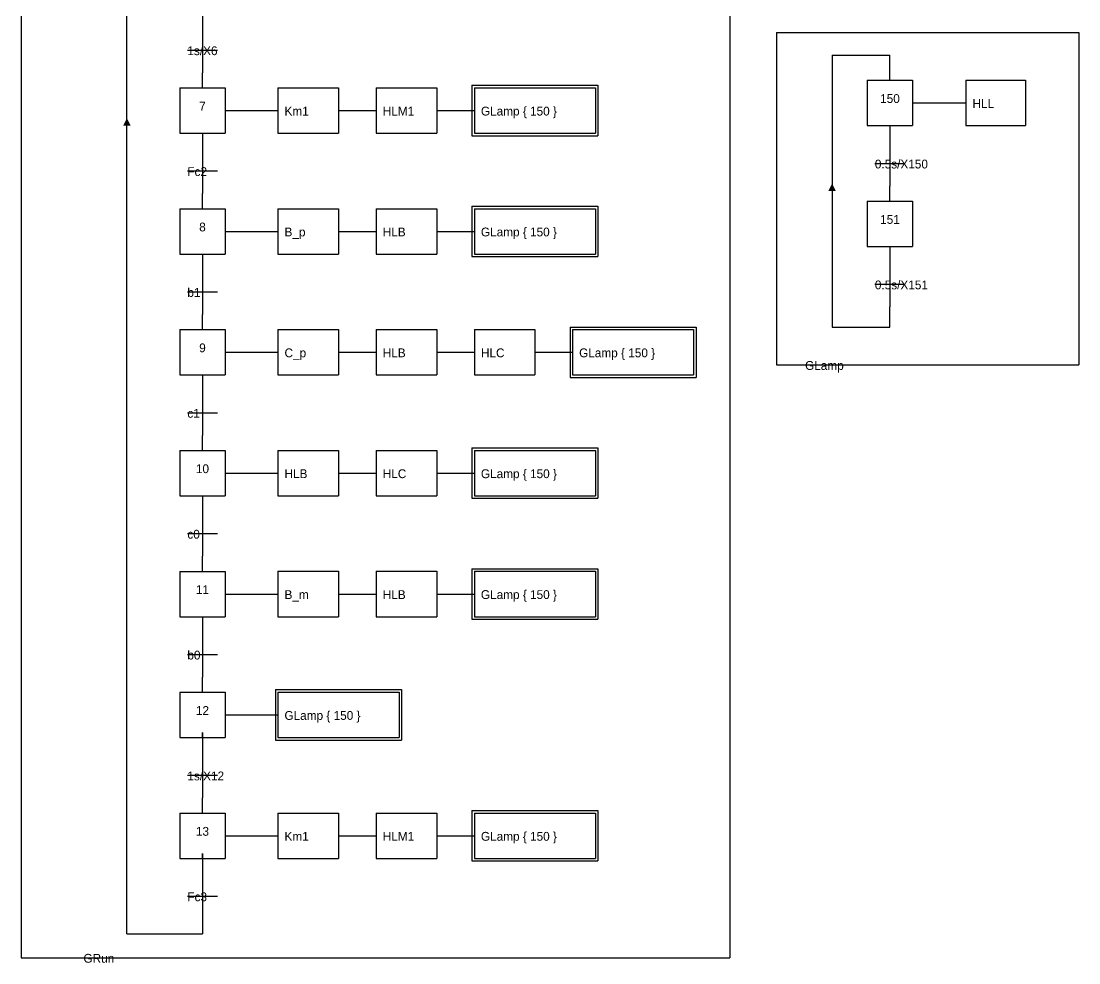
# Model space of a CAD drawing. Extents: x 1 to 1596, y -143 to 746.
# Drawn here: x 8.5 to 218.5, y 5.5 to 192.5 of the extents above; entities that cross this region are included whole.
import ezdxf
from ezdxf.enums import TextEntityAlignment as Align

# ---------------------------------------------------------------- set-up
doc = ezdxf.new("R2010")
doc.units = 0
doc.header["$MEASUREMENT"] = 0
doc.linetypes.add('AUSGEZOGEN', pattern=[0])
for name, color, linetype in [('1', 7, 'AUSGEZOGEN'), ('LINES', 7, 'AUSGEZOGEN'), ('TEXT', 7, 'AUSGEZOGEN')]:
    doc.layers.add(name, color=color, linetype=linetype)

# ---------------------------------------------------------------- blocks, each defined once
blk = doc.blocks.new('B93')
at = {"layer": 'TEXT', "color": 7}
for p, q in [((0, 9), (9, 9)), ((0, 9), (0, 0)), ((9, 9), (9, 0)), ((0, 0), (9, 0))]:
    blk.add_line(p, q, dxfattribs=at)
blk.add_text('7', height=1.75, dxfattribs=at).set_placement((4.5, 4.5), align=Align.CENTER)
blk = doc.blocks.new('B94')
at = {"layer": 'TEXT', "color": 7}
for p, q in [((3, 9), (3, 0)), ((0, 4.5), (6, 4.5))]:
    blk.add_line(p, q, dxfattribs=at)
blk.add_text('1s/X6', height=1.75, dxfattribs=at).set_placement((0, 3.5))
blk = doc.blocks.new('B95')
at = {"layer": 'TEXT', "color": 7}
for p, q in [((0, 9), (9, 9)), ((0, 9), (0, 0)), ((9, 9), (9, 0)), ((0, 0), (9, 0))]:
    blk.add_line(p, q, dxfattribs=at)
blk.add_text('8', height=1.75, dxfattribs=at).set_placement((4.5, 4.5), align=Align.CENTER)
blk = doc.blocks.new('B96')
at = {"layer": 'TEXT', "color": 7}
for p, q in [((3, 9), (3, 0)), ((0, 4.5), (6, 4.5))]:
    blk.add_line(p, q, dxfattribs=at)
blk.add_text('Fc2', height=1.75, dxfattribs=at).set_placement((0, 3.5))
blk = doc.blocks.new('B97')
at = {"layer": 'TEXT', "color": 7}
for p, q in [((0, 9), (9, 9)), ((0, 9), (0, 0)), ((9, 9), (9, 0)), ((0, 0), (9, 0))]:
    blk.add_line(p, q, dxfattribs=at)
blk.add_text('9', height=1.75, dxfattribs=at).set_placement((4.5, 4.5), align=Align.CENTER)
blk = doc.blocks.new('B98')
at = {"layer": 'TEXT', "color": 7}
for p, q in [((3, 9), (3, 0)), ((0, 4.5), (6, 4.5))]:
    blk.add_line(p, q, dxfattribs=at)
blk.add_text('b1', height=1.75, dxfattribs=at).set_placement((0, 3.5))
blk = doc.blocks.new('B99')
at = {"layer": 'TEXT', "color": 7}
for p, q in [((0, 9), (9, 9)), ((0, 9), (0, 0)), ((9, 9), (9, 0)), ((0, 0), (9, 0))]:
    blk.add_line(p, q, dxfattribs=at)
blk.add_text('10', height=1.75, dxfattribs=at).set_placement((4.5, 4.5), align=Align.CENTER)
blk = doc.blocks.new('B100')
at = {"layer": 'TEXT', "color": 7}
for p, q in [((3, 9), (3, 0)), ((0, 4.5), (6, 4.5))]:
    blk.add_line(p, q, dxfattribs=at)
blk.add_text('c1', height=1.75, dxfattribs=at).set_placement((0, 3.5))
blk = doc.blocks.new('B101')
at = {"layer": 'TEXT', "color": 7}
for p, q in [((0, 9), (9, 9)), ((0, 9), (0, 0)), ((9, 9), (9, 0)), ((0, 0), (9, 0))]:
    blk.add_line(p, q, dxfattribs=at)
blk.add_text('11', height=1.75, dxfattribs=at).set_placement((4.5, 4.5), align=Align.CENTER)
blk = doc.blocks.new('B102')
at = {"layer": 'TEXT', "color": 7}
for p, q in [((3, 9), (3, 0)), ((0, 4.5), (6, 4.5))]:
    blk.add_line(p, q, dxfattribs=at)
blk.add_text('c0', height=1.75, dxfattribs=at).set_placement((0, 3.5))
blk = doc.blocks.new('B103')
at = {"layer": 'TEXT', "color": 7}
for p, q in [((0, 9), (9, 9)), ((0, 9), (0, 0)), ((9, 9), (9, 0)), ((0, 0), (9, 0))]:
    blk.add_line(p, q, dxfattribs=at)
blk.add_text('12', height=1.75, dxfattribs=at).set_placement((4.5, 4.5), align=Align.CENTER)
blk = doc.blocks.new('B104')
at = {"layer": 'TEXT', "color": 7}
for p, q in [((3, 9), (3, 0)), ((0, 4.5), (6, 4.5))]:
    blk.add_line(p, q, dxfattribs=at)
blk.add_text('b0', height=1.75, dxfattribs=at).set_placement((0, 3.5))
blk = doc.blocks.new('B105')
at = {"layer": 'TEXT', "color": 7}
for p, q in [((0, 9), (9, 9)), ((0, 9), (0, 0)), ((9, 9), (9, 0)), ((0, 0), (9, 0))]:
    blk.add_line(p, q, dxfattribs=at)
blk.add_text('13', height=1.75, dxfattribs=at).set_placement((4.5, 4.5), align=Align.CENTER)
blk = doc.blocks.new('B106')
at = {"layer": 'TEXT', "color": 7}
for p, q in [((3, 9), (3, 0)), ((0, 4.5), (6, 4.5))]:
    blk.add_line(p, q, dxfattribs=at)
blk.add_text('1s/X12', height=1.75, dxfattribs=at).set_placement((0, 3.5))
blk = doc.blocks.new('B107')
at = {"layer": 'TEXT', "color": 7}
for p, q in [((3, 9), (3, 0)), ((0, 4.5), (6, 4.5))]:
    blk.add_line(p, q, dxfattribs=at)
blk.add_text('Fc3', height=1.75, dxfattribs=at).set_placement((0, 3.5))
blk = doc.blocks.new('B114')
at = {"layer": 'TEXT', "color": 7}
for p, q in [((0, 66), (60, 66)), ((0, 66), (0, 0)), ((60, 66), (60, 0)), ((0, 0), (60, 0))]:
    blk.add_line(p, q, dxfattribs=at)
blk.add_text(' GLamp ', height=1.75, dxfattribs=at).set_placement((5, -1))
blk = doc.blocks.new('B115')
at = {"layer": 'TEXT', "color": 7}
for p, q in [((0, 9), (9, 9)), ((0, 9), (0, 0)), ((9, 9), (9, 0)), ((0, 0), (9, 0))]:
    blk.add_line(p, q, dxfattribs=at)
blk.add_text('150', height=1.75, dxfattribs=at).set_placement((4.5, 4.5), align=Align.CENTER)
blk = doc.blocks.new('B116')
at = {"layer": 'TEXT', "color": 7}
for p, q in [((0, 9), (9, 9)), ((0, 9), (0, 0)), ((9, 9), (9, 0)), ((0, 0), (9, 0))]:
    blk.add_line(p, q, dxfattribs=at)
blk.add_text('151', height=1.75, dxfattribs=at).set_placement((4.5, 4.5), align=Align.CENTER)
blk = doc.blocks.new('B117')
at = {"layer": 'TEXT', "color": 7}
for p, q in [((3, 9), (3, 0)), ((0, 4.5), (6, 4.5))]:
    blk.add_line(p, q, dxfattribs=at)
blk.add_text('0.5s/X150', height=1.75, dxfattribs=at).set_placement((0, 3.5))
blk = doc.blocks.new('B118')
at = {"layer": 'TEXT', "color": 7}
for p, q in [((3, 9), (3, 0)), ((0, 4.5), (6, 4.5))]:
    blk.add_line(p, q, dxfattribs=at)
blk.add_text('0.5s/X151', height=1.75, dxfattribs=at).set_placement((0, 3.5))
blk = doc.blocks.new('B119')
at = {"layer": 'TEXT', "color": 7}
for p, q in [((0, 9.01), (11.84, 9.01)), ((0, 9.01), (0, 0)), ((11.84, 9.01), (11.84, 0)), ((0, 0), (11.84, 0))]:
    blk.add_line(p, q, dxfattribs=at)
blk.add_text('  HLL', height=1.75, dxfattribs=at).set_placement((0, 3.51))
blk = doc.blocks.new('B139')
at = {"layer": 'TEXT', "color": 7}
for p, q in [((0, 9.01), (12.02, 9.01)), ((0, 9.01), (0, 0)), ((12.02, 9.01), (12.02, 0)), ((0, 0), (12.02, 0))]:
    blk.add_line(p, q, dxfattribs=at)
blk.add_text('  Km1', height=1.75, dxfattribs=at).set_placement((0, 3.51))
blk = doc.blocks.new('B140')
at = {"layer": 'TEXT', "color": 7}
for p, q in [((0, 9.01), (12.02, 9.01)), ((0, 9.01), (0, 0)), ((12.02, 9.01), (12.02, 0)), ((0, 0), (12.02, 0))]:
    blk.add_line(p, q, dxfattribs=at)
blk.add_text('  HLM1', height=1.75, dxfattribs=at).set_placement((0, 3.51))
blk = doc.blocks.new('B141')
at = {"layer": 'TEXT', "color": 7}
for p, q in [((-0.5, 9.51), (24.54, 9.51)), ((-0.5, 9.51), (-0.5, -0.5)), ((0, 9.01), (24.04, 9.01)), ((0, 9.01), (0, 0)), ((24.04, 9.01), (24.04, 0)), ((24.54, 9.51), (24.54, -0.5)), ((0, 0), (24.04, 0)), ((-0.5, -0.5), (24.54, -0.5))]:
    blk.add_line(p, q, dxfattribs=at)
blk.add_text('  GLamp { 150 }', height=1.75, dxfattribs=at).set_placement((0, 3.51))
blk = doc.blocks.new('B142')
at = {"layer": 'TEXT', "color": 7}
for p, q in [((0, 9.01), (12.02, 9.01)), ((0, 9.01), (0, 0)), ((12.02, 9.01), (12.02, 0)), ((0, 0), (12.02, 0))]:
    blk.add_line(p, q, dxfattribs=at)
blk.add_text('  B_p', height=1.75, dxfattribs=at).set_placement((0, 3.51))
blk = doc.blocks.new('B143')
at = {"layer": 'TEXT', "color": 7}
for p, q in [((0, 9.01), (12.02, 9.01)), ((0, 9.01), (0, 0)), ((12.02, 9.01), (12.02, 0)), ((0, 0), (12.02, 0))]:
    blk.add_line(p, q, dxfattribs=at)
blk.add_text('  HLB', height=1.75, dxfattribs=at).set_placement((0, 3.51))
blk = doc.blocks.new('B144')
at = {"layer": 'TEXT', "color": 7}
for p, q in [((-0.5, 9.51), (24.54, 9.51)), ((-0.5, 9.51), (-0.5, -0.5)), ((0, 9.01), (24.04, 9.01)), ((0, 9.01), (0, 0)), ((24.04, 9.01), (24.04, 0)), ((24.54, 9.51), (24.54, -0.5)), ((0, 0), (24.04, 0)), ((-0.5, -0.5), (24.54, -0.5))]:
    blk.add_line(p, q, dxfattribs=at)
blk.add_text('  GLamp { 150 }', height=1.75, dxfattribs=at).set_placement((0, 3.51))
blk = doc.blocks.new('B145')
at = {"layer": 'TEXT', "color": 7}
for p, q in [((0, 9.01), (12.02, 9.01)), ((0, 9.01), (0, 0)), ((12.02, 9.01), (12.02, 0)), ((0, 0), (12.02, 0))]:
    blk.add_line(p, q, dxfattribs=at)
blk.add_text('  C_p', height=1.75, dxfattribs=at).set_placement((0, 3.51))
blk = doc.blocks.new('B146')
at = {"layer": 'TEXT', "color": 7}
for p, q in [((0, 9.01), (12.02, 9.01)), ((0, 9.01), (0, 0)), ((12.02, 9.01), (12.02, 0)), ((0, 0), (12.02, 0))]:
    blk.add_line(p, q, dxfattribs=at)
blk.add_text('  HLB', height=1.75, dxfattribs=at).set_placement((0, 3.51))
blk = doc.blocks.new('B147')
at = {"layer": 'TEXT', "color": 7}
for p, q in [((-0.5, 9.51), (24.54, 9.51)), ((-0.5, 9.51), (-0.5, -0.5)), ((0, 9.01), (24.04, 9.01)), ((0, 9.01), (0, 0)), ((24.04, 9.01), (24.04, 0)), ((24.54, 9.51), (24.54, -0.5)), ((0, 0), (24.04, 0)), ((-0.5, -0.5), (24.54, -0.5))]:
    blk.add_line(p, q, dxfattribs=at)
blk.add_text('  GLamp { 150 }', height=1.75, dxfattribs=at).set_placement((0, 3.51))
blk = doc.blocks.new('B148')
at = {"layer": 'TEXT', "color": 7}
for p, q in [((0, 9.01), (12.02, 9.01)), ((0, 9.01), (0, 0)), ((12.02, 9.01), (12.02, 0)), ((0, 0), (12.02, 0))]:
    blk.add_line(p, q, dxfattribs=at)
blk.add_text('  HLC', height=1.75, dxfattribs=at).set_placement((0, 3.51))
blk = doc.blocks.new('B149')
at = {"layer": 'TEXT', "color": 7}
for p, q in [((0, 9.01), (12.02, 9.01)), ((0, 9.01), (0, 0)), ((12.02, 9.01), (12.02, 0)), ((0, 0), (12.02, 0))]:
    blk.add_line(p, q, dxfattribs=at)
blk.add_text('  HLB', height=1.75, dxfattribs=at).set_placement((0, 3.51))
blk = doc.blocks.new('B150')
at = {"layer": 'TEXT', "color": 7}
for p, q in [((-0.5, 9.51), (24.54, 9.51)), ((-0.5, 9.51), (-0.5, -0.5)), ((0, 9.01), (24.04, 9.01)), ((0, 9.01), (0, 0)), ((24.04, 9.01), (24.04, 0)), ((24.54, 9.51), (24.54, -0.5)), ((0, 0), (24.04, 0)), ((-0.5, -0.5), (24.54, -0.5))]:
    blk.add_line(p, q, dxfattribs=at)
blk.add_text('  GLamp { 150 }', height=1.75, dxfattribs=at).set_placement((0, 3.51))
blk = doc.blocks.new('B151')
at = {"layer": 'TEXT', "color": 7}
for p, q in [((0, 9.01), (12.02, 9.01)), ((0, 9.01), (0, 0)), ((12.02, 9.01), (12.02, 0)), ((0, 0), (12.02, 0))]:
    blk.add_line(p, q, dxfattribs=at)
blk.add_text('  HLC', height=1.75, dxfattribs=at).set_placement((0, 3.51))
blk = doc.blocks.new('B152')
at = {"layer": 'TEXT', "color": 7}
for p, q in [((0, 9.01), (12.02, 9.01)), ((0, 9.01), (0, 0)), ((12.02, 9.01), (12.02, 0)), ((0, 0), (12.02, 0))]:
    blk.add_line(p, q, dxfattribs=at)
blk.add_text('  B_m', height=1.75, dxfattribs=at).set_placement((0, 3.51))
blk = doc.blocks.new('B153')
at = {"layer": 'TEXT', "color": 7}
for p, q in [((0, 9.01), (12.02, 9.01)), ((0, 9.01), (0, 0)), ((12.02, 9.01), (12.02, 0)), ((0, 0), (12.02, 0))]:
    blk.add_line(p, q, dxfattribs=at)
blk.add_text('  HLB', height=1.75, dxfattribs=at).set_placement((0, 3.51))
blk = doc.blocks.new('B154')
at = {"layer": 'TEXT', "color": 7}
for p, q in [((-0.5, 9.51), (24.54, 9.51)), ((-0.5, 9.51), (-0.5, -0.5)), ((0, 9.01), (24.04, 9.01)), ((0, 9.01), (0, 0)), ((24.04, 9.01), (24.04, 0)), ((24.54, 9.51), (24.54, -0.5)), ((0, 0), (24.04, 0)), ((-0.5, -0.5), (24.54, -0.5))]:
    blk.add_line(p, q, dxfattribs=at)
blk.add_text('  GLamp { 150 }', height=1.75, dxfattribs=at).set_placement((0, 3.51))
blk = doc.blocks.new('B155')
at = {"layer": 'TEXT', "color": 7}
for p, q in [((-0.5, 9.51), (24.54, 9.51)), ((-0.5, 9.51), (-0.5, -0.5)), ((0, 9.01), (24.04, 9.01)), ((0, 9.01), (0, 0)), ((24.04, 9.01), (24.04, 0)), ((24.54, 9.51), (24.54, -0.5)), ((0, 0), (24.04, 0)), ((-0.5, -0.5), (24.54, -0.5))]:
    blk.add_line(p, q, dxfattribs=at)
blk.add_text('  GLamp { 150 }', height=1.75, dxfattribs=at).set_placement((0, 3.51))
blk = doc.blocks.new('B156')
at = {"layer": 'TEXT', "color": 7}
for p, q in [((0, 9.01), (12.02, 9.01)), ((0, 9.01), (0, 0)), ((12.02, 9.01), (12.02, 0)), ((0, 0), (12.02, 0))]:
    blk.add_line(p, q, dxfattribs=at)
blk.add_text('  Km1', height=1.75, dxfattribs=at).set_placement((0, 3.51))
blk = doc.blocks.new('B157')
at = {"layer": 'TEXT', "color": 7}
for p, q in [((0, 9.01), (12.02, 9.01)), ((0, 9.01), (0, 0)), ((12.02, 9.01), (12.02, 0)), ((0, 0), (12.02, 0))]:
    blk.add_line(p, q, dxfattribs=at)
blk.add_text('  HLM1', height=1.75, dxfattribs=at).set_placement((0, 3.51))
blk = doc.blocks.new('B158')
at = {"layer": 'TEXT', "color": 7}
for p, q in [((-0.5, 9.51), (24.54, 9.51)), ((-0.5, 9.51), (-0.5, -0.5)), ((0, 9.01), (24.04, 9.01)), ((0, 9.01), (0, 0)), ((24.04, 9.01), (24.04, 0)), ((24.54, 9.51), (24.54, -0.5)), ((0, 0), (24.04, 0)), ((-0.5, -0.5), (24.54, -0.5))]:
    blk.add_line(p, q, dxfattribs=at)
blk.add_text('  GLamp { 150 }', height=1.75, dxfattribs=at).set_placement((0, 3.51))
blk = doc.blocks.new('B159')
at = {"layer": 'TEXT', "color": 7}
for p, q in [((0, 362.71), (0, 0)), ((140.7, 362.71), (140.7, 0)), ((0, 0), (140.7, 0))]:
    blk.add_line(p, q, dxfattribs=at)
blk.add_text(' GRun ', height=1.75, dxfattribs=at).set_placement((11.72, -1))

msp = doc.modelspace()

# ---------------------------------------------------------------- linework, layer by layer
at = {"layer": 'LINES', "color": 7}
for p, q in [((29.5, 11.21), (29.5, 332.21)), ((44.5, 193.71), (44.5, 191.21)), ((169.5, 185.71), (181, 185.71)), ((169.5, 185.71), (169.5, 131.71)), ((181, 180.71), (181, 185.71)), ((44.5, 181.71), (44.5, 182.21)), ((44.5, 179.21), (44.5, 181.71)), ((44.5, 181.71), (44.5, 181.71)), ((49, 174.71), (53.5, 174.71)), ((53.5, 174.71), (53.5, 174.71)), ((53.5, 174.71), (59.49, 174.71)), ((71.51, 174.71), (74.51, 174.71)), ((74.51, 174.71), (74.51, 174.71)), ((74.51, 174.71), (78.99, 174.71)), ((91.01, 174.71), (94.01, 174.71)), ((94.01, 174.71), (94.01, 174.71)), ((94.01, 174.71), (98.48, 174.71)), ((185.5, 176.21), (188.5, 176.21)), ((188.5, 176.21), (188.5, 176.21)), ((188.5, 176.21), (196.08, 176.21)), ((44.5, 170.21), (44.5, 169.71)), ((181, 171.71), (181, 170.71)), ((181, 170.71), (181, 170.71)), ((181, 170.71), (181, 168.71)), ((44.5, 169.71), (44.5, 169.71)), ((44.5, 169.71), (44.5, 167.21)), ((181, 158.71), (181, 159.71)), ((44.5, 157.71), (44.5, 158.21)), ((44.5, 155.21), (44.5, 157.71)), ((44.5, 157.71), (44.5, 157.71)), ((181, 156.71), (181, 158.71)), ((181, 158.71), (181, 158.71)), ((49, 150.71), (53.5, 150.71)), ((53.5, 150.71), (53.5, 150.71)), ((53.5, 150.71), (59.49, 150.71)), ((71.51, 150.71), (74.51, 150.71)), ((74.51, 150.71), (74.51, 150.71)), ((74.51, 150.71), (78.99, 150.71)), ((91.01, 150.71), (94.01, 150.71)), ((94.01, 150.71), (94.01, 150.71)), ((94.01, 150.71), (98.48, 150.71)), ((181, 147.71), (181, 146.71)), ((44.5, 146.21), (44.5, 145.71)), ((44.5, 145.71), (44.5, 145.71)), ((44.5, 145.71), (44.5, 143.21)), ((181, 146.71), (181, 146.71)), ((181, 146.71), (181, 144.71)), ((181, 131.71), (181, 135.71)), ((44.5, 133.71), (44.5, 134.21)), ((44.5, 131.21), (44.5, 133.71)), ((44.5, 133.71), (44.5, 133.71)), ((169.5, 131.71), (181, 131.71)), ((49, 126.71), (53.5, 126.71)), ((53.5, 126.71), (53.5, 126.71)), ((53.5, 126.71), (59.49, 126.71)), ((71.51, 126.71), (74.51, 126.71)), ((74.51, 126.71), (74.51, 126.71)), ((74.51, 126.71), (78.99, 126.71)), ((91.01, 126.71), (94.01, 126.71)), ((94.01, 126.71), (94.01, 126.71)), ((94.01, 126.71), (98.49, 126.71)), ((110.51, 126.71), (114.98, 126.71)), ((114.98, 126.71), (117.98, 126.71)), ((114.98, 126.71), (114.98, 126.71)), ((44.5, 122.21), (44.5, 121.71)), ((44.5, 121.71), (44.5, 121.71)), ((44.5, 121.71), (44.5, 119.21)), ((44.5, 109.71), (44.5, 110.21)), ((44.5, 107.21), (44.5, 109.71)), ((44.5, 109.71), (44.5, 109.71)), ((49, 102.71), (53.5, 102.71)), ((53.5, 102.71), (53.5, 102.71)), ((53.5, 102.71), (59.49, 102.71)), ((71.51, 102.71), (74.51, 102.71)), ((74.51, 102.71), (74.51, 102.71)), ((74.51, 102.71), (78.99, 102.71)), ((91.01, 102.71), (95.48, 102.71)), ((95.48, 102.71), (98.48, 102.71)), ((95.48, 102.71), (95.48, 102.71)), ((44.5, 98.21), (44.5, 97.71)), ((44.5, 97.71), (44.5, 97.71)), ((44.5, 97.71), (44.5, 95.21)), ((44.5, 85.71), (44.5, 86.21)), ((44.5, 83.21), (44.5, 85.71)), ((44.5, 85.71), (44.5, 85.71)), ((49, 78.71), (53.5, 78.71)), ((53.5, 78.71), (53.5, 78.71)), ((53.5, 78.71), (59.49, 78.71)), ((71.51, 78.71), (74.51, 78.71)), ((74.51, 78.71), (74.51, 78.71)), ((74.51, 78.71), (78.99, 78.71)), ((91.01, 78.71), (94.01, 78.71)), ((94.01, 78.71), (94.01, 78.71)), ((94.01, 78.71), (98.48, 78.71)), ((44.5, 74.21), (44.5, 73.71)), ((44.5, 73.71), (44.5, 73.71)), ((44.5, 73.71), (44.5, 71.21)), ((44.5, 61.71), (44.5, 62.21)), ((44.5, 59.21), (44.5, 61.71)), ((44.5, 61.71), (44.5, 61.71)), ((49, 54.71), (53.5, 54.71)), ((53.5, 54.71), (53.5, 54.71)), ((53.5, 54.71), (59.48, 54.71)), ((44.5, 50.21), (44.5, 51.21)), ((44.5, 51.21), (44.5, 51.21)), ((44.5, 51.21), (44.5, 47.21)), ((44.5, 37.71), (44.5, 38.21)), ((44.5, 35.21), (44.5, 37.71)), ((44.5, 37.71), (44.5, 37.71)), ((49, 30.71), (53.5, 30.71)), ((53.5, 30.71), (53.5, 30.71)), ((53.5, 30.71), (59.49, 30.71)), ((71.51, 30.71), (74.51, 30.71)), ((74.51, 30.71), (74.51, 30.71)), ((74.51, 30.71), (78.99, 30.71)), ((91.01, 30.71), (94.01, 30.71)), ((94.01, 30.71), (94.01, 30.71)), ((94.01, 30.71), (98.48, 30.71)), ((44.5, 26.21), (44.5, 27.21)), ((44.5, 27.21), (44.5, 27.21)), ((44.5, 27.21), (44.5, 23.21)), ((44.5, 14.21), (44.5, 11.21)), ((29.5, 11.21), (44.5, 11.21))]:
    msp.add_line(p, q, dxfattribs=at)
for points in [[(28.75, 171.71), (30.25, 171.71), (28.75, 171.71), (29.5, 173.21)], [(168.75, 158.71), (170.25, 158.71), (168.75, 158.71), (169.5, 160.21)]]:
    msp.add_solid(points, dxfattribs=at)

# ---------------------------------------------------------------- block references
at = {"layer": '1'}
for name, p in [('B159', (8.5, 6.5)), ('B94', (41.5, 182.21)), ('B114', (158.5, 124.21)), ('B115', (176.5, 171.71)), ('B119', (196.08, 171.71)), ('B93', (40, 170.21)), ('B139', (59.49, 170.21)), ('B140', (78.99, 170.21)), ('B141', (98.48, 170.21)), ('B117', (178, 159.71)), ('B96', (41.5, 158.21)), ('B144', (98.48, 146.21)), ('B116', (176.5, 147.71)), ('B95', (40, 146.21)), ('B142', (59.49, 146.21)), ('B143', (78.99, 146.21)), ('B98', (41.5, 134.21)), ('B118', (178, 135.71)), ('B97', (40, 122.21)), ('B145', (59.49, 122.21)), ('B146', (78.99, 122.21)), ('B148', (98.49, 122.21)), ('B147', (117.98, 122.21)), ('B100', (41.5, 110.21)), ('B99', (40, 98.21)), ('B149', (59.49, 98.21)), ('B151', (78.99, 98.21)), ('B150', (98.48, 98.21)), ('B102', (41.5, 86.21)), ('B101', (40, 74.21)), ('B152', (59.49, 74.21)), ('B153', (78.99, 74.21)), ('B154', (98.48, 74.21)), ('B104', (41.5, 62.21)), ('B103', (40, 50.21)), ('B155', (59.48, 50.21)), ('B106', (41.5, 38.21)), ('B158', (98.48, 26.21)), ('B105', (40, 26.21)), ('B156', (59.49, 26.21)), ('B157', (78.99, 26.21)), ('B107', (41.5, 14.21))]:
    msp.add_blockref(name, p, dxfattribs=at)

doc.saveas('drawing.dxf')
